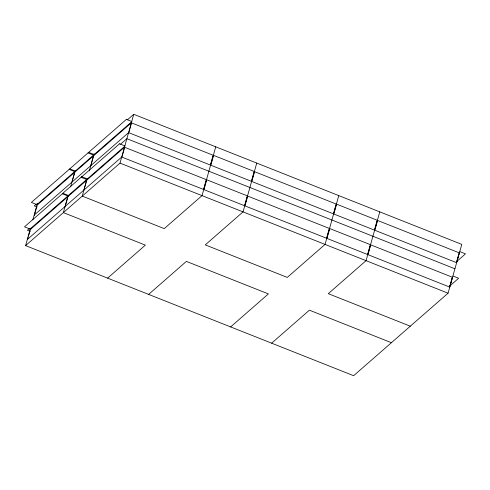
<?xml version="1.0" encoding="UTF-8"?>
<svg xmlns="http://www.w3.org/2000/svg" width="490" height="490" viewBox="0 0 490 490"><rect width="100%" height="100%" fill="white"/><g stroke="black" fill="none" stroke-linecap="round" stroke-linejoin="round"><path stroke-width="0.73" d="M127.437 119.805L133.727 114.305L461.788 244.388L448.068 293.192L353.645 375.695L25.59 245.613L30.429 228.389M32.848 219.771L37.491 203.264M27.507 239.61L28.095 237.509M28.494 236.107L30.068 230.502M34.367 215.208L36.928 206.1M68.196 195.388L63.357 212.611L145.371 245.129L107.604 278.13M70.621 186.77L75.056 170.979M87.085 178.887L82.24 196.11L164.254 228.628L202.027 195.626L215.747 146.822M89.303 170.992L94.147 153.762M25.59 245.613L120.013 163.109L133.727 114.305M256.754 163.084L243.034 211.888L205.267 244.89L287.281 277.414L325.048 244.412L338.768 195.608M379.774 211.87L366.055 260.674L328.288 293.675L410.302 326.193M449.704 287.177L452.46 277.377M456.564 262.775L459.314 252.975M36.995 205.255L74.603 172.388M93.645 155.753L131.259 122.886M34.239 215.055L71.846 182.194M90.889 165.553L128.503 132.692M120.577 144.207L126.873 138.707L454.928 268.79M30.135 229.657L67.743 196.79M86.785 180.155L124.399 147.288M27.379 239.457L64.986 206.596M84.035 189.955L121.642 157.094M148.611 294.392L186.378 261.391L268.391 293.914L230.625 326.916M271.632 343.178L309.404 310.176L391.418 342.694M456.337 261.856L465.5 253.845L459.975 251.658M449.477 286.258L458.64 278.247L453.115 276.06M120.013 163.109L448.068 293.192M88.617 152.329L94.16 154.528M88.016 152.917L93.535 155.103M69.739 168.885L75.264 171.071M69.115 169.362L74.664 171.561M37.81 204.581L36.395 204.018L34.269 205.867L37.105 206.994M30.95 228.983L29.535 228.42L27.416 230.275L30.245 231.396M67.914 196.613L65.145 206.455L83.87 190.096L86.638 180.253L67.914 196.613M74.774 172.211L72.006 182.053L90.73 165.694L93.498 155.851L74.774 172.211M124.687 147.294L121.93 157.106L203.528 189.465L206.284 179.652L124.687 147.294M131.547 122.892L128.79 132.704L210.388 165.057L213.144 155.25L131.547 122.892M206.719 179.769L203.944 189.624L244.535 205.72L247.309 195.859L206.719 179.769M213.579 155.361L210.804 165.222L251.395 181.318L254.169 171.457L213.579 155.361M247.707 196.08L244.951 205.886L326.548 238.244L329.311 228.432L247.707 196.08M254.567 171.678L251.811 181.484L333.408 213.842L336.171 204.03L254.567 171.678M329.739 228.548L326.965 238.41L367.561 254.506L370.33 244.645L329.739 228.548M336.599 204.146L333.825 214.007L374.415 230.104L377.19 220.243L336.599 204.146M370.734 244.859L367.978 254.671L449.575 287.024L452.331 277.218L370.734 244.859M377.594 220.457L374.832 230.269L456.435 262.622L459.191 252.816L377.594 220.457M126.396 119.382L31.36 202.419L36.885 204.612L131.914 121.569L126.396 119.382M81.757 176.731L62.255 193.764L67.804 195.963L87.306 178.93L81.757 176.731M62.879 193.287L24.5 226.821L30.025 229.014L68.404 195.473L62.879 193.287M119.536 143.784L81.156 177.319L86.675 179.512L125.06 145.971L119.536 143.784"/></g></svg>
